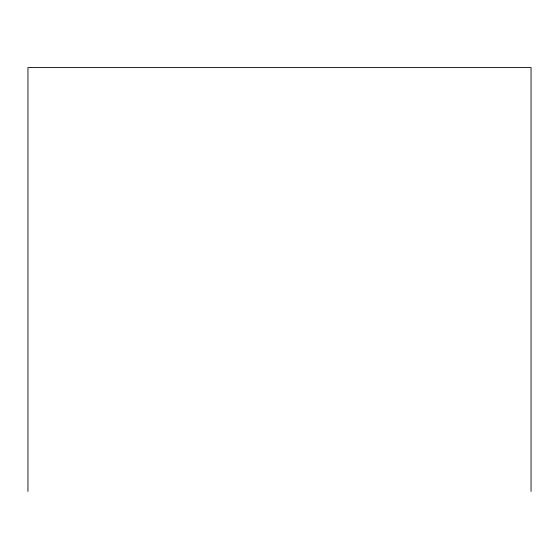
<?xml version="1.0" encoding="UTF-8"?>
<svg xmlns="http://www.w3.org/2000/svg" width="559" height="559" viewBox="0 0 559 559"><rect width="100%" height="100%" fill="white"/><g stroke="black" fill="none" stroke-linecap="round" stroke-linejoin="round"><path stroke-width="0.84" d="M531.05 491.424L531.05 67.576L27.95 67.576L27.95 491.424"/></g></svg>
